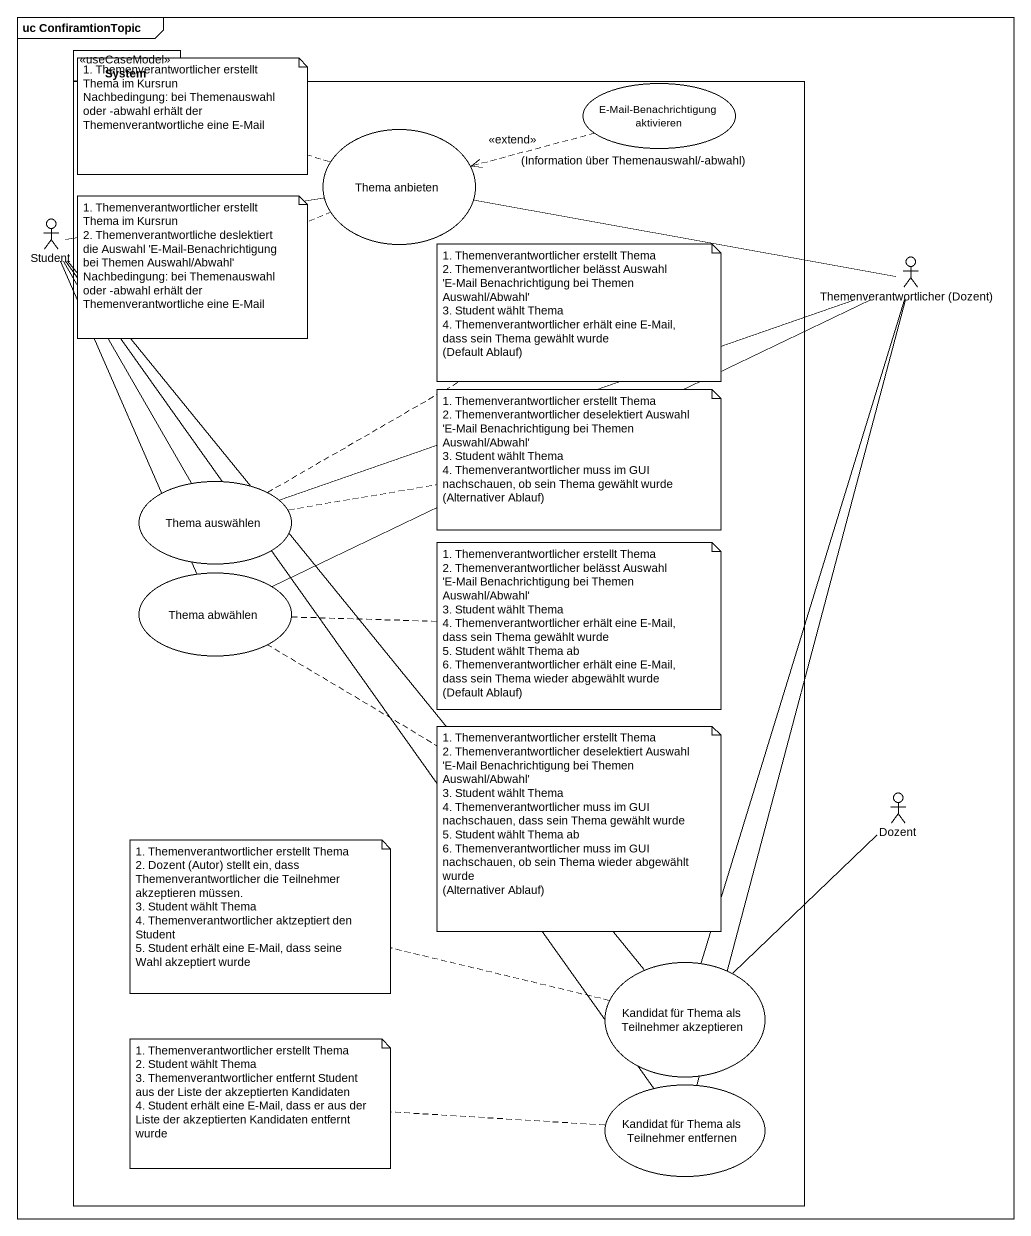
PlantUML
@startuml
mainframe uc ConfiramtionTopic
package System <<useCaseModel>> {
  usecase "E-Mail-Benachrichtigung aktivieren" as E_Mail_Benachrichtigung
  usecase "Thema anbieten" as Thema_anbieten
  usecase "Thema auswählen" as Thema_auswählen
  usecase "Thema abwählen" as Thema_abwählen
  usecase "Kandidat für Thema als Teilnehmer akzeptieren" as Kandidat_für_Thema_als
  usecase "Kandidat für Thema als Teilnehmer entfernen" as Kandidat_für_Thema_als_2
}
actor Student
actor "Themenverantwortlicher (Dozent)" as Themenverantwortlicher
actor Dozent
E_Mail_Benachrichtigung .left.> Thema_anbieten : <<extend>>\n(Information über Themenauswahl/-abwahl)
Student -right- Thema_anbieten
Student -- Thema_auswählen
Student -- Thema_abwählen
Themenverantwortlicher -left- Thema_anbieten
Themenverantwortlicher -- Kandidat_für_Thema_als
Themenverantwortlicher -- Kandidat_für_Thema_als_2
Thema_auswählen -right- Themenverantwortlicher
Thema_abwählen -right- Themenverantwortlicher
Dozent -- Kandidat_für_Thema_als
Kandidat_für_Thema_als -up- Student
Kandidat_für_Thema_als_2 -up- Student
note left of Thema_anbieten
  1. Themenverantwortlicher erstellt Thema im Kursrun
  Nachbedingung: bei Themenauswahl oder -abwahl erhält der Themenverantwortliche eine E-Mail
end note
note left of Thema_anbieten
  1. Themenverantwortlicher erstellt Thema im Kursrun
  2. Themenverantwortliche deslektiert die Auswahl 'E-Mail-Benachrichtigung bei Themen Auswahl/Abwahl'
  Nachbedingung: bei Themenauswahl oder -abwahl erhält der Themenverantwortliche eine E-Mail
end note
note right of Thema_auswählen
  1. Themenverantwortlicher erstellt Thema
  2. Themenverantwortlicher belässt Auswahl 'E-Mail Benachrichtigung bei Themen Auswahl/Abwahl'
  3. Student wählt Thema
  4. Themenverantwortlicher erhält eine E-Mail, dass sein Thema gewählt wurde
  (Default Ablauf)
end note
note right of Thema_auswählen
  1. Themenverantwortlicher erstellt Thema
  2. Themenverantwortlicher deselektiert Auswahl 'E-Mail Benachrichtigung bei Themen Auswahl/Abwahl'
  3. Student wählt Thema
  4. Themenverantwortlicher muss im GUI nachschauen, ob sein Thema gewählt wurde
  (Alternativer Ablauf)
end note
note right of Thema_abwählen
  1. Themenverantwortlicher erstellt Thema
  2. Themenverantwortlicher belässt Auswahl 'E-Mail Benachrichtigung bei Themen Auswahl/Abwahl'
  3. Student wählt Thema
  4. Themenverantwortlicher erhält eine E-Mail, dass sein Thema gewählt wurde
  5. Student wählt Thema ab
  6. Themenverantwortlicher erhält eine E-Mail, dass sein Thema wieder abgewählt wurde
  (Default Ablauf)
end note
note right of Thema_abwählen
  1. Themenverantwortlicher erstellt Thema
  2. Themenverantwortlicher deselektiert Auswahl 'E-Mail Benachrichtigung bei Themen Auswahl/Abwahl'
  3. Student wählt Thema
  4. Themenverantwortlicher muss im GUI nachschauen, dass sein Thema gewählt wurde
  5. Student wählt Thema ab
  6. Themenverantwortlicher muss im GUI nachschauen, ob sein Thema wieder abgewählt wurde
  (Alternativer Ablauf)
end note
note left of Kandidat_für_Thema_als
  1. Themenverantwortlicher erstellt Thema
  2. Dozent (Autor) stellt ein, dass Themenverantwortlicher die Teilnehmer akzeptieren müssen.
  3. Student wählt Thema
  4. Themenverantwortlicher aktzeptiert den Student
  5. Student erhält eine E-Mail, dass seine Wahl akzeptiert wurde
end note
note left of Kandidat_für_Thema_als_2
  1. Themenverantwortlicher erstellt Thema
  2. Student wählt Thema
  3. Themenverantwortlicher entfernt Student aus der Liste der akzeptierten Kandidaten
  4. Student erhält eine E-Mail, dass er aus der Liste der akzeptierten Kandidaten entfernt wurde
end note
@enduml
